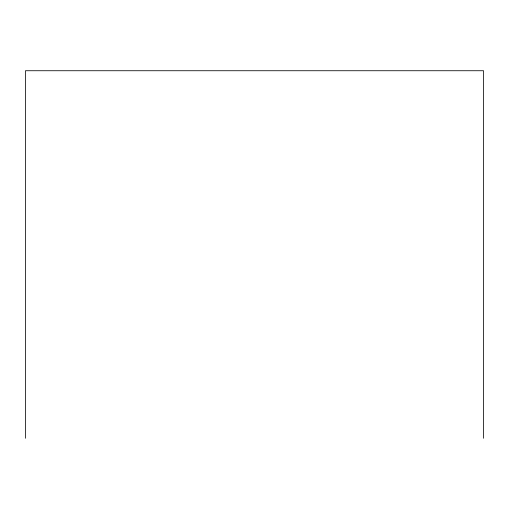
<?xml version="1.0" encoding="UTF-8"?>
<svg xmlns="http://www.w3.org/2000/svg" width="509" height="509" viewBox="0 0 509 509"><rect width="100%" height="100%" fill="white"/><g stroke="black" fill="none" stroke-linecap="round" stroke-linejoin="round"><path stroke-width="0.76" d="M483.55 438.268L483.55 70.732L25.45 70.732L25.45 438.268"/></g></svg>
